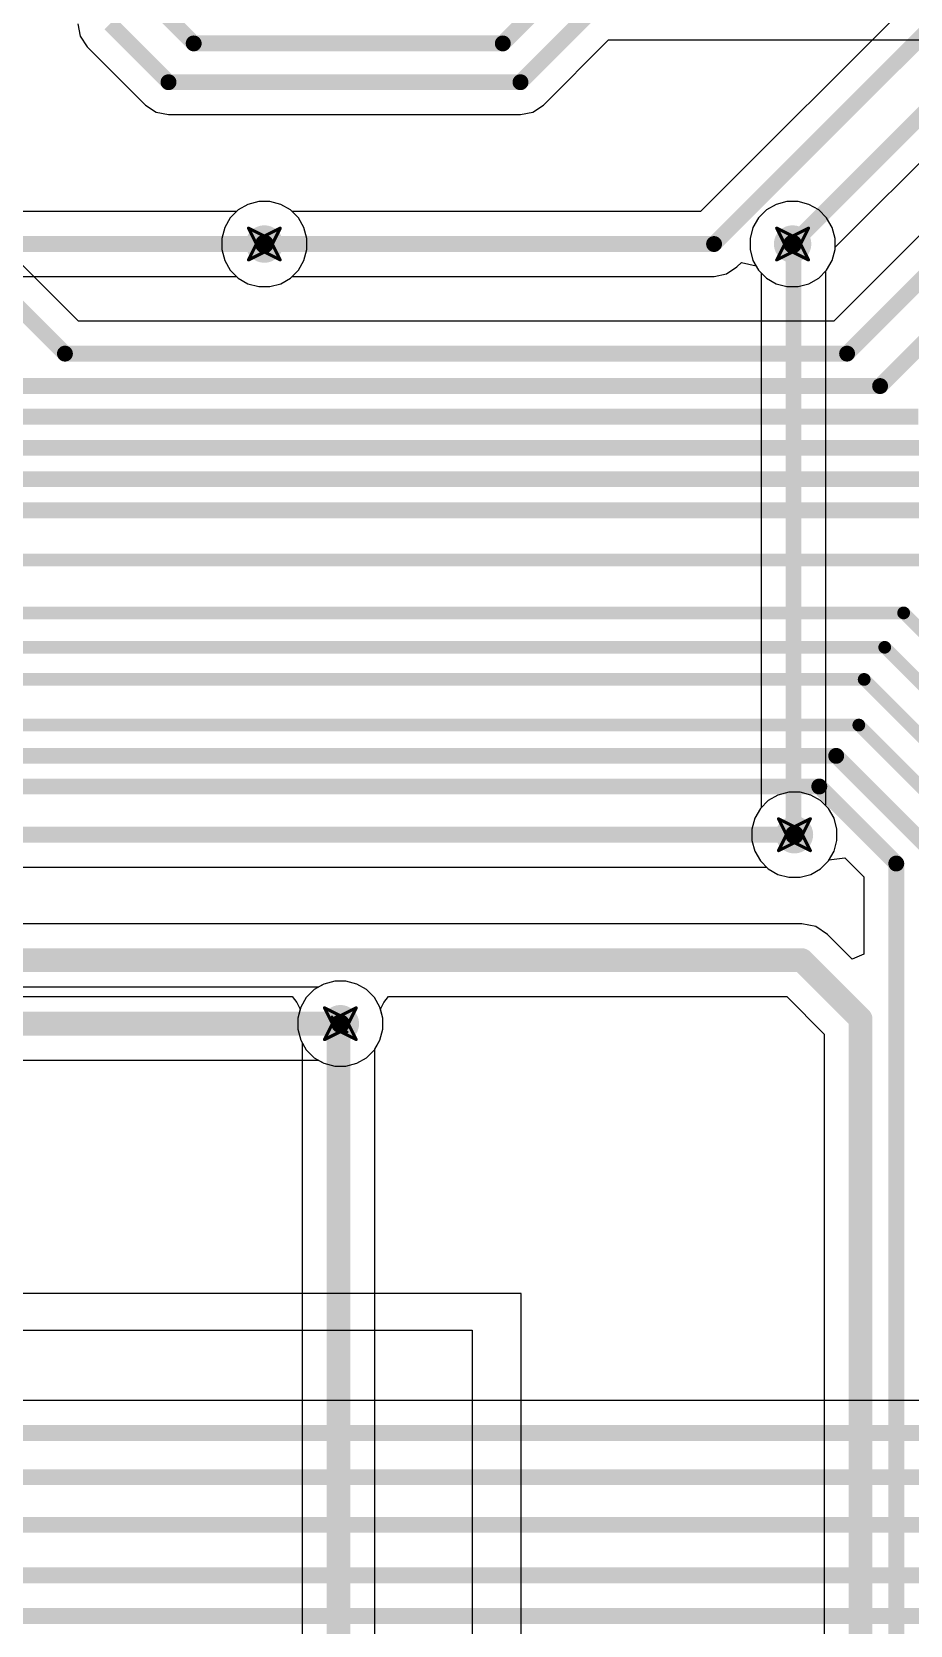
# Model space of a CAD drawing. Header units: inches. Extents: x -36 to 349, y -11 to 240.
# Drawn here: x 108.41 to 122.46, y 47.05 to 72.53 of the extents above; entities that cross this region are included whole.
import ezdxf

# ---------------------------------------------------------------- set-up
doc = ezdxf.new("R2010")
doc.units = ezdxf.units.IN
for name, color, linetype in [('Bottom Layer', 5, 'Continuous'), ('Drill Drawing', 1, 'Continuous'), ('Layer 1', 16, 'Continuous'), ('Layer 2', 76, 'Continuous'), ('Top Layer', 1, 'Continuous'), ('Via Holes', 16, 'Continuous')]:
    doc.layers.add(name, color=color, linetype=linetype)

msp = doc.modelspace()

# ---------------------------------------------------------------- hatches: boundary and pattern name
at = {"layer": 'Bottom Layer'}
h = msp.add_hatch(color=5, dxfattribs=at)
edge = h.paths.add_edge_path()
edge.add_arc((112.128, 69.139), 0.3, 0, 360)
h = msp.add_hatch(color=5, dxfattribs=at)
edge = h.paths.add_edge_path()
edge.add_arc((120.579, 69.139), 0.3, 0, 360)
h = msp.add_hatch(color=5, dxfattribs=at)
edge = h.paths.add_edge_path()
edge.add_arc((120.608, 59.69), 0.3, 0, 360)
h = msp.add_hatch(color=5, dxfattribs=at)
edge = h.paths.add_edge_path()
edge.add_arc((113.344, 56.667), 0.3, 0, 360)
at = {"layer": 'Layer 1'}
h = msp.add_hatch(color=16, dxfattribs=at)
edge = h.paths.add_edge_path()
edge.add_arc((112.128, 69.139), 0.3, 0, 360)
h = msp.add_hatch(color=16, dxfattribs=at)
edge = h.paths.add_edge_path()
edge.add_arc((120.579, 69.139), 0.3, 0, 360)
h = msp.add_hatch(color=16, dxfattribs=at)
edge = h.paths.add_edge_path()
edge.add_arc((120.608, 59.69), 0.3, 0, 360)
h = msp.add_hatch(color=16, dxfattribs=at)
edge = h.paths.add_edge_path()
edge.add_arc((113.344, 56.667), 0.3, 0, 360)
at = {"layer": 'Layer 2'}
h = msp.add_hatch(color=76, dxfattribs=at)
edge = h.paths.add_edge_path()
edge.add_arc((112.128, 69.139), 0.3, 0, 360)
h = msp.add_hatch(color=76, dxfattribs=at)
edge = h.paths.add_edge_path()
edge.add_arc((120.579, 69.139), 0.3, 0, 360)
h = msp.add_hatch(color=76, dxfattribs=at)
edge = h.paths.add_edge_path()
edge.add_arc((120.608, 59.69), 0.3, 0, 360)
h = msp.add_hatch(color=76, dxfattribs=at)
edge = h.paths.add_edge_path()
edge.add_arc((113.344, 56.667), 0.3, 0, 360)
at = {"layer": 'Top Layer'}
h = msp.add_hatch(color=1, dxfattribs=at)
edge = h.paths.add_edge_path()
edge.add_arc((112.128, 69.139), 0.3, 0, 360)
h = msp.add_hatch(color=1, dxfattribs=at)
edge = h.paths.add_edge_path()
edge.add_arc((120.579, 69.139), 0.3, 0, 360)
h = msp.add_hatch(color=1, dxfattribs=at)
edge = h.paths.add_edge_path()
edge.add_arc((120.608, 59.69), 0.3, 0, 360)
h = msp.add_hatch(color=1, dxfattribs=at)
edge = h.paths.add_edge_path()
edge.add_arc((113.344, 56.667), 0.3, 0, 360)
at = {"layer": 'Via Holes'}
h = msp.add_hatch(color=7, dxfattribs=at)
edge = h.paths.add_edge_path()
edge.add_arc((112.128, 69.139), 0.15, 0, 360)
h = msp.add_hatch(color=7, dxfattribs=at)
edge = h.paths.add_edge_path()
edge.add_arc((120.579, 69.139), 0.15, 0, 360)
h = msp.add_hatch(color=7, dxfattribs=at)
edge = h.paths.add_edge_path()
edge.add_arc((120.608, 59.69), 0.15, 0, 360)
h = msp.add_hatch(color=7, dxfattribs=at)
edge = h.paths.add_edge_path()
edge.add_arc((113.344, 56.667), 0.15, 0, 360)

# ---------------------------------------------------------------- linework, layer by layer
at = {"layer": 'Bottom Layer'}
for p, q in [((109.143, 72.662), (109.182, 72.464)), ((109.182, 72.464), (109.295, 72.296)), ((116.592, 71.362), (117.635, 72.405)), ((117.635, 72.405), (124.124, 72.405)), ((109.295, 72.296), (110.228, 71.362)), ((110.228, 71.362), (110.396, 71.25)), ((110.396, 71.25), (110.595, 71.21)), ((110.595, 71.21), (116.225, 71.21)), ((116.225, 71.21), (116.424, 71.25)), ((116.424, 71.25), (116.592, 71.362)), ((111.682, 69.657), (82.288, 69.657)), ((111.709, 69.684), (111.682, 69.657)), ((111.865, 69.773), (111.709, 69.684)), ((112.038, 69.82), (111.865, 69.773)), ((112.217, 69.82), (112.038, 69.82)), ((112.39, 69.773), (112.217, 69.82)), ((112.546, 69.684), (112.39, 69.773)), ((112.673, 69.557), (112.546, 69.684)), ((120.16, 69.684), (120.034, 69.557)), ((120.316, 69.773), (120.16, 69.684)), ((120.489, 69.82), (120.316, 69.773)), ((120.668, 69.82), (120.489, 69.82)), ((120.841, 69.773), (120.668, 69.82)), ((120.997, 69.684), (120.841, 69.773)), ((121.123, 69.557), (120.997, 69.684)), ((112.762, 69.402), (112.673, 69.557)), ((112.809, 69.228), (112.762, 69.402)), ((119.944, 69.402), (119.898, 69.228)), ((120.034, 69.557), (119.944, 69.402)), ((121.213, 69.402), (121.123, 69.557)), ((121.26, 69.228), (121.213, 69.402)), ((112.809, 69.049), (112.809, 69.228)), ((119.898, 69.228), (119.898, 69.049)), ((121.26, 69.049), (121.26, 69.228)), ((112.673, 68.721), (112.762, 68.876)), ((112.762, 68.876), (112.809, 69.049)), ((119.898, 69.049), (119.944, 68.876)), ((119.944, 68.876), (120.034, 68.721)), ((121.123, 68.721), (121.213, 68.876)), ((121.213, 68.876), (121.26, 69.049)), ((97.912, 68.621), (111.682, 68.621)), ((111.682, 68.621), (111.709, 68.594)), ((111.709, 68.594), (111.865, 68.504)), ((112.39, 68.504), (112.546, 68.594)), ((112.546, 68.594), (112.673, 68.721)), ((120.034, 68.721), (120.075, 68.679)), ((120.075, 68.679), (120.075, 60.12)), ((121.111, 68.709), (121.123, 68.721)), ((121.111, 60.15), (121.111, 68.709)), ((111.865, 68.504), (112.038, 68.458)), ((112.038, 68.458), (112.217, 68.458)), ((112.217, 68.458), (112.39, 68.504)), ((121.153, 60.108), (121.111, 60.15)), ((119.974, 59.953), (119.927, 59.78)), ((120.063, 60.108), (119.974, 59.953)), ((120.075, 60.12), (120.063, 60.108)), ((121.243, 59.953), (121.153, 60.108)), ((121.289, 59.78), (121.243, 59.953)), ((119.927, 59.78), (119.927, 59.6)), ((121.289, 59.6), (121.289, 59.78)), ((119.927, 59.6), (119.974, 59.427)), ((119.974, 59.427), (120.063, 59.272)), ((121.153, 59.272), (121.243, 59.427)), ((121.243, 59.427), (121.289, 59.6)), ((120.063, 59.272), (120.19, 59.145)), ((120.19, 59.145), (120.345, 59.055)), ((120.871, 59.055), (121.026, 59.145)), ((121.026, 59.145), (121.153, 59.272)), ((120.345, 59.055), (120.519, 59.009)), ((120.519, 59.009), (120.698, 59.009)), ((120.698, 59.009), (120.871, 59.055)), ((113.254, 57.348), (113.081, 57.302)), ((113.433, 57.348), (113.254, 57.348)), ((113.607, 57.302), (113.433, 57.348)), ((112.991, 57.25), (106.203, 57.25)), ((113.081, 57.302), (112.991, 57.25)), ((113.762, 57.212), (113.607, 57.302)), ((113.889, 57.086), (113.762, 57.212)), ((113.978, 56.93), (113.889, 57.086)), ((114.025, 56.757), (113.978, 56.93)), ((114.025, 56.578), (114.025, 56.757)), ((113.889, 56.249), (113.978, 56.405)), ((113.978, 56.405), (114.025, 56.578)), ((93.084, 56.085), (112.991, 56.085)), ((112.991, 56.085), (113.081, 56.033)), ((113.607, 56.033), (113.762, 56.122)), ((113.762, 56.122), (113.889, 56.249)), ((113.081, 56.033), (113.254, 55.986)), ((113.254, 55.986), (113.433, 55.986)), ((113.433, 55.986), (113.607, 56.033)), ((127.283, 50.638), (77.007, 50.638))]:
    msp.add_line(p, q, dxfattribs=at)
for points in [[(115.942, 72.348, 0.254, 0.254, 0), (117.153, 73.559, 0.254, 0.254, 0)], [(110.408, 72.938, 0.254, 0.254, 0), (110.998, 72.348, 0.254, 0.254, 0)], [(116.225, 71.728, 0.254, 0.254, 0), (117.421, 72.923, 0.254, 0.254, 0)], [(109.661, 72.662, 0.254, 0.254, 0), (110.595, 71.728, 0.254, 0.254, 0)], [(110.998, 72.348, 0.254, 0.254, 0), (115.942, 72.348, 0.254, 0.254, 0)], [(110.595, 71.728, 0.254, 0.254, 0), (116.225, 71.728, 0.254, 0.254, 0)], [(81.619, 69.139, 0.254, 0.254, 0), (112.128, 69.139, 0.254, 0.254, 0)], [(120.579, 69.139, 0.254, 0.254, 0), (120.593, 69.124, 0.254, 0.254, 0)], [(120.593, 59.705, 0.254, 0.254, 0), (120.593, 69.124, 0.254, 0.254, 0)], [(120.593, 59.705, 0.254, 0.254, 0), (120.608, 59.69, 0.254, 0.254, 0)], [(93.084, 56.667, 0.381, 0.381, 0), (113.344, 56.667, 0.381, 0.381, 0)], [(40.113, 50.12, 0.254, 0.254, 0), (127.497, 50.12, 0.254, 0.254, 0)], [(39.724, 49.413, 0.254, 0.254, 0), (127.79, 49.413, 0.254, 0.254, 0)], [(39.501, 48.651, 0.254, 0.254, 0), (128.105, 48.651, 0.254, 0.254, 0)], [(33.49, 47.844, 0.254, 0.254, 0), (146.287, 47.844, 0.254, 0.254, 0)], [(33.348, 47.192, 0.254, 0.254, 0), (156.727, 47.192, 0.254, 0.254, 0)]]:
    msp.add_lwpolyline(points, format="xyseb", dxfattribs=at)
for points in [[(110.934, 72.348, 0.127, 0.127, 1), (111.061, 72.348, 0.127, 0.127, 1)], [(110.934, 72.348, 0.127, 0.127, 1), (111.061, 72.348, 0.127, 0.127, 1)], [(115.879, 72.348, 0.127, 0.127, 1), (116.006, 72.348, 0.127, 0.127, 1)], [(115.879, 72.348, 0.127, 0.127, 1), (116.006, 72.348, 0.127, 0.127, 1)], [(110.531, 71.728, 0.127, 0.127, 1), (110.658, 71.728, 0.127, 0.127, 1)], [(110.531, 71.728, 0.127, 0.127, 1), (110.658, 71.728, 0.127, 0.127, 1)], [(116.162, 71.728, 0.127, 0.127, 1), (116.289, 71.728, 0.127, 0.127, 1)], [(116.162, 71.728, 0.127, 0.127, 1), (116.289, 71.728, 0.127, 0.127, 1)], [(112.064, 69.139, 0.127, 0.127, 1), (112.191, 69.139, 0.127, 0.127, 1)], [(120.515, 69.139, 0.127, 0.127, 1), (120.642, 69.139, 0.127, 0.127, 1)], [(120.53, 69.124, 0.127, 0.127, 1), (120.657, 69.124, 0.127, 0.127, 1)], [(120.53, 69.124, 0.127, 0.127, 1), (120.657, 69.124, 0.127, 0.127, 1)], [(120.53, 59.705, 0.127, 0.127, 1), (120.657, 59.705, 0.127, 0.127, 1)], [(120.53, 59.705, 0.127, 0.127, 1), (120.657, 59.705, 0.127, 0.127, 1)], [(120.545, 59.69, 0.127, 0.127, 1), (120.672, 59.69, 0.127, 0.127, 1)], [(113.249, 56.667, 0.191, 0.191, 1), (113.439, 56.667, 0.191, 0.191, 1)]]:
    msp.add_lwpolyline(points, format="xyseb", close=True, dxfattribs=at)
at = {"layer": 'Drill Drawing'}
for points in [[(111.874, 69.393, 0.0508, 0.0508, 0), (112.128, 69.266, 0.0508, 0.0508, 0)], [(111.874, 69.393, 0.0508, 0.0508, 0), (112.001, 69.139, 0.0508, 0.0508, 0)], [(112.128, 69.266, 0.0508, 0.0508, 0), (112.382, 69.393, 0.0508, 0.0508, 0)], [(112.255, 69.139, 0.0508, 0.0508, 0), (112.382, 69.393, 0.0508, 0.0508, 0)], [(120.325, 69.393, 0.0508, 0.0508, 0), (120.579, 69.266, 0.0508, 0.0508, 0)], [(120.325, 69.393, 0.0508, 0.0508, 0), (120.452, 69.139, 0.0508, 0.0508, 0)], [(120.579, 69.266, 0.0508, 0.0508, 0), (120.833, 69.393, 0.0508, 0.0508, 0)], [(120.706, 69.139, 0.0508, 0.0508, 0), (120.833, 69.393, 0.0508, 0.0508, 0)], [(111.874, 68.885, 0.0508, 0.0508, 0), (112.001, 69.139, 0.0508, 0.0508, 0)], [(112.255, 69.139, 0.0508, 0.0508, 0), (112.382, 68.885, 0.0508, 0.0508, 0)], [(120.325, 68.885, 0.0508, 0.0508, 0), (120.452, 69.139, 0.0508, 0.0508, 0)], [(120.706, 69.139, 0.0508, 0.0508, 0), (120.833, 68.885, 0.0508, 0.0508, 0)], [(111.874, 68.885, 0.0508, 0.0508, 0), (112.128, 69.012, 0.0508, 0.0508, 0)], [(112.128, 69.012, 0.0508, 0.0508, 0), (112.382, 68.885, 0.0508, 0.0508, 0)], [(120.325, 68.885, 0.0508, 0.0508, 0), (120.579, 69.012, 0.0508, 0.0508, 0)], [(120.579, 69.012, 0.0508, 0.0508, 0), (120.833, 68.885, 0.0508, 0.0508, 0)], [(120.354, 59.944, 0.0508, 0.0508, 0), (120.608, 59.817, 0.0508, 0.0508, 0)], [(120.354, 59.944, 0.0508, 0.0508, 0), (120.481, 59.69, 0.0508, 0.0508, 0)], [(120.608, 59.817, 0.0508, 0.0508, 0), (120.862, 59.944, 0.0508, 0.0508, 0)], [(120.735, 59.69, 0.0508, 0.0508, 0), (120.862, 59.944, 0.0508, 0.0508, 0)], [(120.354, 59.436, 0.0508, 0.0508, 0), (120.481, 59.69, 0.0508, 0.0508, 0)], [(120.735, 59.69, 0.0508, 0.0508, 0), (120.862, 59.436, 0.0508, 0.0508, 0)], [(120.354, 59.436, 0.0508, 0.0508, 0), (120.608, 59.563, 0.0508, 0.0508, 0)], [(120.608, 59.563, 0.0508, 0.0508, 0), (120.862, 59.436, 0.0508, 0.0508, 0)], [(113.09, 56.921, 0.0508, 0.0508, 0), (113.344, 56.794, 0.0508, 0.0508, 0)], [(113.09, 56.921, 0.0508, 0.0508, 0), (113.217, 56.667, 0.0508, 0.0508, 0)], [(113.344, 56.794, 0.0508, 0.0508, 0), (113.598, 56.921, 0.0508, 0.0508, 0)], [(113.471, 56.667, 0.0508, 0.0508, 0), (113.598, 56.921, 0.0508, 0.0508, 0)], [(113.09, 56.413, 0.0508, 0.0508, 0), (113.217, 56.667, 0.0508, 0.0508, 0)], [(113.471, 56.667, 0.0508, 0.0508, 0), (113.598, 56.413, 0.0508, 0.0508, 0)], [(113.09, 56.413, 0.0508, 0.0508, 0), (113.344, 56.54, 0.0508, 0.0508, 0)], [(113.344, 56.54, 0.0508, 0.0508, 0), (113.598, 56.413, 0.0508, 0.0508, 0)]]:
    msp.add_lwpolyline(points, format="xyseb", dxfattribs=at)
for points in [[(111.861, 69.393, 0.0254, 0.0254, 1), (111.886, 69.393, 0.0254, 0.0254, 1)], [(111.861, 69.393, 0.0254, 0.0254, 1), (111.886, 69.393, 0.0254, 0.0254, 1)], [(112.369, 69.393, 0.0254, 0.0254, 1), (112.394, 69.393, 0.0254, 0.0254, 1)], [(112.369, 69.393, 0.0254, 0.0254, 1), (112.394, 69.393, 0.0254, 0.0254, 1)], [(120.312, 69.393, 0.0254, 0.0254, 1), (120.337, 69.393, 0.0254, 0.0254, 1)], [(120.312, 69.393, 0.0254, 0.0254, 1), (120.337, 69.393, 0.0254, 0.0254, 1)], [(120.82, 69.393, 0.0254, 0.0254, 1), (120.845, 69.393, 0.0254, 0.0254, 1)], [(120.82, 69.393, 0.0254, 0.0254, 1), (120.845, 69.393, 0.0254, 0.0254, 1)], [(111.988, 69.139, 0.0254, 0.0254, 1), (112.013, 69.139, 0.0254, 0.0254, 1)], [(111.988, 69.139, 0.0254, 0.0254, 1), (112.013, 69.139, 0.0254, 0.0254, 1)], [(112.115, 69.266, 0.0254, 0.0254, 1), (112.14, 69.266, 0.0254, 0.0254, 1)], [(112.115, 69.266, 0.0254, 0.0254, 1), (112.14, 69.266, 0.0254, 0.0254, 1)], [(112.242, 69.139, 0.0254, 0.0254, 1), (112.267, 69.139, 0.0254, 0.0254, 1)], [(112.242, 69.139, 0.0254, 0.0254, 1), (112.267, 69.139, 0.0254, 0.0254, 1)], [(120.439, 69.139, 0.0254, 0.0254, 1), (120.464, 69.139, 0.0254, 0.0254, 1)], [(120.439, 69.139, 0.0254, 0.0254, 1), (120.464, 69.139, 0.0254, 0.0254, 1)], [(120.566, 69.266, 0.0254, 0.0254, 1), (120.591, 69.266, 0.0254, 0.0254, 1)], [(120.566, 69.266, 0.0254, 0.0254, 1), (120.591, 69.266, 0.0254, 0.0254, 1)], [(120.693, 69.139, 0.0254, 0.0254, 1), (120.718, 69.139, 0.0254, 0.0254, 1)], [(120.693, 69.139, 0.0254, 0.0254, 1), (120.718, 69.139, 0.0254, 0.0254, 1)], [(111.861, 68.885, 0.0254, 0.0254, 1), (111.886, 68.885, 0.0254, 0.0254, 1)], [(111.861, 68.885, 0.0254, 0.0254, 1), (111.886, 68.885, 0.0254, 0.0254, 1)], [(112.115, 69.012, 0.0254, 0.0254, 1), (112.14, 69.012, 0.0254, 0.0254, 1)], [(112.115, 69.012, 0.0254, 0.0254, 1), (112.14, 69.012, 0.0254, 0.0254, 1)], [(112.369, 68.885, 0.0254, 0.0254, 1), (112.394, 68.885, 0.0254, 0.0254, 1)], [(112.369, 68.885, 0.0254, 0.0254, 1), (112.394, 68.885, 0.0254, 0.0254, 1)], [(120.312, 68.885, 0.0254, 0.0254, 1), (120.337, 68.885, 0.0254, 0.0254, 1)], [(120.312, 68.885, 0.0254, 0.0254, 1), (120.337, 68.885, 0.0254, 0.0254, 1)], [(120.566, 69.012, 0.0254, 0.0254, 1), (120.591, 69.012, 0.0254, 0.0254, 1)], [(120.566, 69.012, 0.0254, 0.0254, 1), (120.591, 69.012, 0.0254, 0.0254, 1)], [(120.82, 68.885, 0.0254, 0.0254, 1), (120.845, 68.885, 0.0254, 0.0254, 1)], [(120.82, 68.885, 0.0254, 0.0254, 1), (120.845, 68.885, 0.0254, 0.0254, 1)], [(120.341, 59.944, 0.0254, 0.0254, 1), (120.367, 59.944, 0.0254, 0.0254, 1)], [(120.341, 59.944, 0.0254, 0.0254, 1), (120.367, 59.944, 0.0254, 0.0254, 1)], [(120.849, 59.944, 0.0254, 0.0254, 1), (120.875, 59.944, 0.0254, 0.0254, 1)], [(120.849, 59.944, 0.0254, 0.0254, 1), (120.875, 59.944, 0.0254, 0.0254, 1)], [(120.468, 59.69, 0.0254, 0.0254, 1), (120.494, 59.69, 0.0254, 0.0254, 1)], [(120.468, 59.69, 0.0254, 0.0254, 1), (120.494, 59.69, 0.0254, 0.0254, 1)], [(120.595, 59.817, 0.0254, 0.0254, 1), (120.621, 59.817, 0.0254, 0.0254, 1)], [(120.595, 59.817, 0.0254, 0.0254, 1), (120.621, 59.817, 0.0254, 0.0254, 1)], [(120.722, 59.69, 0.0254, 0.0254, 1), (120.748, 59.69, 0.0254, 0.0254, 1)], [(120.722, 59.69, 0.0254, 0.0254, 1), (120.748, 59.69, 0.0254, 0.0254, 1)], [(120.341, 59.436, 0.0254, 0.0254, 1), (120.367, 59.436, 0.0254, 0.0254, 1)], [(120.341, 59.436, 0.0254, 0.0254, 1), (120.367, 59.436, 0.0254, 0.0254, 1)], [(120.595, 59.563, 0.0254, 0.0254, 1), (120.621, 59.563, 0.0254, 0.0254, 1)], [(120.595, 59.563, 0.0254, 0.0254, 1), (120.621, 59.563, 0.0254, 0.0254, 1)], [(120.849, 59.436, 0.0254, 0.0254, 1), (120.875, 59.436, 0.0254, 0.0254, 1)], [(120.849, 59.436, 0.0254, 0.0254, 1), (120.875, 59.436, 0.0254, 0.0254, 1)], [(113.077, 56.921, 0.0254, 0.0254, 1), (113.102, 56.921, 0.0254, 0.0254, 1)], [(113.077, 56.921, 0.0254, 0.0254, 1), (113.102, 56.921, 0.0254, 0.0254, 1)], [(113.585, 56.921, 0.0254, 0.0254, 1), (113.61, 56.921, 0.0254, 0.0254, 1)], [(113.585, 56.921, 0.0254, 0.0254, 1), (113.61, 56.921, 0.0254, 0.0254, 1)], [(113.204, 56.667, 0.0254, 0.0254, 1), (113.229, 56.667, 0.0254, 0.0254, 1)], [(113.204, 56.667, 0.0254, 0.0254, 1), (113.229, 56.667, 0.0254, 0.0254, 1)], [(113.331, 56.794, 0.0254, 0.0254, 1), (113.356, 56.794, 0.0254, 0.0254, 1)], [(113.331, 56.794, 0.0254, 0.0254, 1), (113.356, 56.794, 0.0254, 0.0254, 1)], [(113.458, 56.667, 0.0254, 0.0254, 1), (113.483, 56.667, 0.0254, 0.0254, 1)], [(113.458, 56.667, 0.0254, 0.0254, 1), (113.483, 56.667, 0.0254, 0.0254, 1)], [(113.077, 56.413, 0.0254, 0.0254, 1), (113.102, 56.413, 0.0254, 0.0254, 1)], [(113.077, 56.413, 0.0254, 0.0254, 1), (113.102, 56.413, 0.0254, 0.0254, 1)], [(113.331, 56.54, 0.0254, 0.0254, 1), (113.356, 56.54, 0.0254, 0.0254, 1)], [(113.331, 56.54, 0.0254, 0.0254, 1), (113.356, 56.54, 0.0254, 0.0254, 1)], [(113.585, 56.413, 0.0254, 0.0254, 1), (113.61, 56.413, 0.0254, 0.0254, 1)], [(113.585, 56.413, 0.0254, 0.0254, 1), (113.61, 56.413, 0.0254, 0.0254, 1)]]:
    msp.add_lwpolyline(points, format="xyseb", close=True, dxfattribs=at)
at = {"layer": 'Layer 1'}
for p, q in [((111.709, 69.684), (111.583, 69.557)), ((111.865, 69.773), (111.709, 69.684)), ((112.038, 69.82), (111.865, 69.773)), ((112.217, 69.82), (112.038, 69.82)), ((112.39, 69.773), (112.217, 69.82)), ((112.546, 69.684), (112.39, 69.773)), ((112.673, 69.557), (112.546, 69.684)), ((120.16, 69.684), (120.034, 69.557)), ((120.316, 69.773), (120.16, 69.684)), ((120.489, 69.82), (120.316, 69.773)), ((120.668, 69.82), (120.489, 69.82)), ((120.841, 69.773), (120.668, 69.82)), ((120.997, 69.684), (120.841, 69.773)), ((121.123, 69.557), (120.997, 69.684)), ((111.493, 69.402), (111.447, 69.228)), ((111.583, 69.557), (111.493, 69.402)), ((112.762, 69.402), (112.673, 69.557)), ((112.809, 69.228), (112.762, 69.402)), ((119.944, 69.402), (119.898, 69.228)), ((120.034, 69.557), (119.944, 69.402)), ((121.213, 69.402), (121.123, 69.557)), ((121.26, 69.228), (121.213, 69.402)), ((111.447, 69.228), (111.447, 69.049)), ((112.809, 69.049), (112.809, 69.228)), ((119.898, 69.228), (119.898, 69.049)), ((121.26, 69.049), (121.26, 69.228)), ((111.447, 69.049), (111.493, 68.876)), ((111.493, 68.876), (111.583, 68.721)), ((112.673, 68.721), (112.762, 68.876)), ((112.762, 68.876), (112.809, 69.049)), ((119.898, 69.049), (119.944, 68.876)), ((119.944, 68.876), (120.034, 68.721)), ((121.123, 68.721), (121.213, 68.876)), ((121.213, 68.876), (121.26, 69.049)), ((111.583, 68.721), (111.709, 68.594)), ((111.709, 68.594), (111.865, 68.504)), ((112.39, 68.504), (112.546, 68.594)), ((112.546, 68.594), (112.673, 68.721)), ((120.034, 68.721), (120.16, 68.594)), ((120.16, 68.594), (120.316, 68.504)), ((120.841, 68.504), (120.997, 68.594)), ((120.997, 68.594), (121.123, 68.721)), ((111.865, 68.504), (112.038, 68.458)), ((112.038, 68.458), (112.217, 68.458)), ((112.217, 68.458), (112.39, 68.504)), ((120.316, 68.504), (120.489, 68.458)), ((120.489, 68.458), (120.668, 68.458)), ((120.668, 68.458), (120.841, 68.504)), ((120.19, 60.235), (120.063, 60.108)), ((120.345, 60.325), (120.19, 60.235)), ((120.519, 60.371), (120.345, 60.325)), ((120.698, 60.371), (120.519, 60.371)), ((120.871, 60.325), (120.698, 60.371)), ((121.026, 60.235), (120.871, 60.325)), ((121.153, 60.108), (121.026, 60.235)), ((119.974, 59.953), (119.927, 59.78)), ((120.063, 60.108), (119.974, 59.953)), ((121.243, 59.953), (121.153, 60.108)), ((121.289, 59.78), (121.243, 59.953)), ((119.927, 59.78), (119.927, 59.6)), ((121.289, 59.6), (121.289, 59.78)), ((119.927, 59.6), (119.974, 59.427)), ((119.974, 59.427), (120.063, 59.272)), ((121.153, 59.272), (121.243, 59.427)), ((121.243, 59.427), (121.289, 59.6)), ((120.063, 59.272), (120.19, 59.145)), ((120.19, 59.145), (120.345, 59.055)), ((120.871, 59.055), (121.026, 59.145)), ((121.026, 59.145), (121.153, 59.272)), ((120.345, 59.055), (120.519, 59.009)), ((120.519, 59.009), (120.698, 59.009)), ((120.698, 59.009), (120.871, 59.055)), ((113.254, 57.348), (113.081, 57.302)), ((113.433, 57.348), (113.254, 57.348)), ((113.607, 57.302), (113.433, 57.348)), ((112.926, 57.212), (112.799, 57.086)), ((113.081, 57.302), (112.926, 57.212)), ((113.762, 57.212), (113.607, 57.302)), ((113.889, 57.086), (113.762, 57.212)), ((112.709, 56.93), (112.663, 56.757)), ((112.799, 57.086), (112.709, 56.93)), ((113.978, 56.93), (113.889, 57.086)), ((114.025, 56.757), (113.978, 56.93)), ((112.663, 56.757), (112.663, 56.578)), ((114.025, 56.578), (114.025, 56.757)), ((112.663, 56.578), (112.709, 56.405)), ((112.709, 56.405), (112.799, 56.249)), ((113.889, 56.249), (113.978, 56.405)), ((113.978, 56.405), (114.025, 56.578)), ((112.799, 56.249), (112.926, 56.122)), ((112.926, 56.122), (113.081, 56.033)), ((113.607, 56.033), (113.762, 56.122)), ((113.762, 56.122), (113.889, 56.249)), ((113.081, 56.033), (113.254, 55.986)), ((113.254, 55.986), (113.433, 55.986)), ((113.433, 55.986), (113.607, 56.033))]:
    msp.add_line(p, q, dxfattribs=at)
at = {"layer": 'Layer 2'}
for p, q in [((111.709, 69.684), (111.583, 69.557)), ((111.865, 69.773), (111.709, 69.684)), ((112.038, 69.82), (111.865, 69.773)), ((112.217, 69.82), (112.038, 69.82)), ((112.39, 69.773), (112.217, 69.82)), ((112.546, 69.684), (112.39, 69.773)), ((112.673, 69.557), (112.546, 69.684)), ((120.16, 69.684), (120.034, 69.557)), ((120.316, 69.773), (120.16, 69.684)), ((120.489, 69.82), (120.316, 69.773)), ((120.668, 69.82), (120.489, 69.82)), ((120.841, 69.773), (120.668, 69.82)), ((120.997, 69.684), (120.841, 69.773)), ((121.123, 69.557), (120.997, 69.684)), ((111.493, 69.402), (111.447, 69.228)), ((111.583, 69.557), (111.493, 69.402)), ((112.762, 69.402), (112.673, 69.557)), ((112.809, 69.228), (112.762, 69.402)), ((119.944, 69.402), (119.898, 69.228)), ((120.034, 69.557), (119.944, 69.402)), ((121.213, 69.402), (121.123, 69.557)), ((121.26, 69.228), (121.213, 69.402)), ((111.447, 69.228), (111.447, 69.049)), ((112.809, 69.049), (112.809, 69.228)), ((119.898, 69.228), (119.898, 69.049)), ((121.26, 69.049), (121.26, 69.228)), ((111.447, 69.049), (111.493, 68.876)), ((111.493, 68.876), (111.583, 68.721)), ((112.673, 68.721), (112.762, 68.876)), ((112.762, 68.876), (112.809, 69.049)), ((119.898, 69.049), (119.944, 68.876)), ((119.944, 68.876), (120.034, 68.721)), ((121.123, 68.721), (121.213, 68.876)), ((121.213, 68.876), (121.26, 69.049)), ((111.583, 68.721), (111.709, 68.594)), ((111.709, 68.594), (111.865, 68.504)), ((112.39, 68.504), (112.546, 68.594)), ((112.546, 68.594), (112.673, 68.721)), ((120.034, 68.721), (120.16, 68.594)), ((120.16, 68.594), (120.316, 68.504)), ((120.841, 68.504), (120.997, 68.594)), ((120.997, 68.594), (121.123, 68.721)), ((111.865, 68.504), (112.038, 68.458)), ((112.038, 68.458), (112.217, 68.458)), ((112.217, 68.458), (112.39, 68.504)), ((120.316, 68.504), (120.489, 68.458)), ((120.489, 68.458), (120.668, 68.458)), ((120.668, 68.458), (120.841, 68.504)), ((120.19, 60.235), (120.063, 60.108)), ((120.345, 60.325), (120.19, 60.235)), ((120.519, 60.371), (120.345, 60.325)), ((120.698, 60.371), (120.519, 60.371)), ((120.871, 60.325), (120.698, 60.371)), ((121.026, 60.235), (120.871, 60.325)), ((121.153, 60.108), (121.026, 60.235)), ((119.974, 59.953), (119.927, 59.78)), ((120.063, 60.108), (119.974, 59.953)), ((121.243, 59.953), (121.153, 60.108)), ((121.289, 59.78), (121.243, 59.953)), ((119.927, 59.78), (119.927, 59.6)), ((121.289, 59.6), (121.289, 59.78)), ((119.927, 59.6), (119.974, 59.427)), ((119.974, 59.427), (120.063, 59.272)), ((121.153, 59.272), (121.243, 59.427)), ((121.243, 59.427), (121.289, 59.6)), ((120.063, 59.272), (120.19, 59.145)), ((120.19, 59.145), (120.345, 59.055)), ((120.871, 59.055), (121.026, 59.145)), ((121.026, 59.145), (121.153, 59.272)), ((120.345, 59.055), (120.519, 59.009)), ((120.519, 59.009), (120.698, 59.009)), ((120.698, 59.009), (120.871, 59.055)), ((113.254, 57.348), (113.081, 57.302)), ((113.433, 57.348), (113.254, 57.348)), ((113.607, 57.302), (113.433, 57.348)), ((112.926, 57.212), (112.799, 57.086)), ((113.081, 57.302), (112.926, 57.212)), ((113.762, 57.212), (113.607, 57.302)), ((113.889, 57.086), (113.762, 57.212)), ((112.709, 56.93), (112.663, 56.757)), ((112.799, 57.086), (112.709, 56.93)), ((113.978, 56.93), (113.889, 57.086)), ((114.025, 56.757), (113.978, 56.93)), ((112.663, 56.757), (112.663, 56.578)), ((114.025, 56.578), (114.025, 56.757)), ((112.663, 56.578), (112.709, 56.405)), ((112.709, 56.405), (112.799, 56.249)), ((113.889, 56.249), (113.978, 56.405)), ((113.978, 56.405), (114.025, 56.578)), ((112.799, 56.249), (112.926, 56.122)), ((112.926, 56.122), (113.081, 56.033)), ((113.607, 56.033), (113.762, 56.122)), ((113.762, 56.122), (113.889, 56.249)), ((113.081, 56.033), (113.254, 55.986)), ((113.254, 55.986), (113.433, 55.986)), ((113.433, 55.986), (113.607, 56.033)), ((116.239, 52.349), (85.429, 52.349)), ((116.239, 43.612), (116.239, 52.349)), ((105.149, 51.765), (115.452, 51.765)), ((115.452, 51.765), (115.452, 42.951))]:
    msp.add_line(p, q, dxfattribs=at)
at = {"layer": 'Top Layer'}
for p, q in [((122.645, 73.194), (119.108, 69.657)), ((121.26, 69.087), (124.21, 72.038)), ((124.728, 71.397), (121.236, 67.904)), ((109.152, 67.904), (107.337, 69.72)), ((111.709, 69.684), (111.583, 69.557)), ((111.865, 69.773), (111.709, 69.684)), ((112.038, 69.82), (111.865, 69.773)), ((112.217, 69.82), (112.038, 69.82)), ((112.39, 69.773), (112.217, 69.82)), ((112.546, 69.684), (112.39, 69.773)), ((112.573, 69.657), (112.546, 69.684)), ((119.108, 69.657), (112.573, 69.657)), ((111.493, 69.402), (111.447, 69.228)), ((111.583, 69.557), (111.493, 69.402)), ((111.447, 69.228), (111.447, 69.049)), ((121.26, 69.049), (121.26, 69.087)), ((111.447, 69.049), (111.493, 68.876)), ((111.493, 68.876), (111.583, 68.721)), ((119.689, 68.773), (119.759, 68.843)), ((119.759, 68.843), (119.994, 68.79)), ((121.123, 68.721), (121.213, 68.876)), ((121.213, 68.876), (121.26, 69.049)), ((111.583, 68.721), (111.709, 68.594)), ((111.709, 68.594), (111.865, 68.504)), ((112.39, 68.504), (112.546, 68.594)), ((112.546, 68.594), (112.573, 68.621)), ((112.573, 68.621), (119.322, 68.621)), ((119.322, 68.621), (119.521, 68.66)), ((119.521, 68.66), (119.689, 68.773)), ((119.994, 68.79), (120.034, 68.721)), ((120.034, 68.721), (120.16, 68.594)), ((120.16, 68.594), (120.316, 68.504)), ((120.841, 68.504), (120.997, 68.594)), ((120.997, 68.594), (121.123, 68.721)), ((111.865, 68.504), (112.038, 68.458)), ((112.038, 68.458), (112.217, 68.458)), ((112.217, 68.458), (112.39, 68.504)), ((120.316, 68.504), (120.489, 68.458)), ((120.489, 68.458), (120.668, 68.458)), ((120.668, 68.458), (120.841, 68.504)), ((121.236, 67.904), (109.152, 67.904)), ((104.88, 59.172), (120.163, 59.172)), ((120.163, 59.172), (120.19, 59.145)), ((120.19, 59.145), (120.345, 59.055)), ((120.871, 59.055), (121.026, 59.145)), ((121.026, 59.145), (121.153, 59.272)), ((121.153, 59.272), (121.161, 59.286)), ((121.161, 59.286), (121.415, 59.319)), ((121.415, 59.319), (121.72, 59.014)), ((120.345, 59.055), (120.519, 59.009)), ((120.519, 59.009), (120.698, 59.009)), ((120.698, 59.009), (120.871, 59.055)), ((121.72, 59.014), (121.72, 57.779)), ((120.725, 58.266), (105.785, 58.266)), ((120.948, 58.222), (120.725, 58.266)), ((121.137, 58.095), (120.948, 58.222)), ((121.532, 57.701), (121.137, 58.095)), ((121.72, 57.779), (121.532, 57.701)), ((105.785, 57.101), (112.573, 57.101)), ((112.573, 57.101), (112.649, 57.006)), ((114.039, 57.006), (114.115, 57.101)), ((114.115, 57.101), (120.484, 57.101)), ((120.484, 57.101), (121.083, 56.501)), ((112.649, 57.006), (112.7, 56.898)), ((112.7, 56.898), (112.663, 56.757)), ((113.987, 56.898), (114.039, 57.006)), ((114.025, 56.757), (113.987, 56.898)), ((112.663, 56.757), (112.663, 56.578)), ((114.025, 56.578), (114.025, 56.757)), ((112.663, 56.578), (112.709, 56.405)), ((112.709, 56.405), (112.731, 56.366)), ((112.731, 56.366), (112.731, 42.823)), ((113.897, 56.263), (113.978, 56.405)), ((113.978, 56.405), (114.025, 56.578)), ((121.083, 56.501), (121.083, 44.803)), ((113.897, 42.719), (113.897, 56.263))]:
    msp.add_line(p, q, dxfattribs=at)
for points in [[(119.322, 69.139, 0.254, 0.254, 0), (123.163, 72.979, 0.254, 0.254, 0)], [(120.579, 69.139, 0.254, 0.254, 0), (123.844, 72.404, 0.254, 0.254, 0)], [(121.451, 67.386, 0.254, 0.254, 0), (125.261, 71.196, 0.254, 0.254, 0)], [(121.978, 66.867, 0.254, 0.254, 0), (125.35, 70.239, 0.254, 0.254, 0)], [(106.97, 69.353, 0.254, 0.254, 0), (108.937, 67.386, 0.254, 0.254, 0)], [(112.128, 69.139, 0.254, 0.254, 0), (119.322, 69.139, 0.254, 0.254, 0)], [(108.937, 67.386, 0.254, 0.254, 0), (121.451, 67.386, 0.254, 0.254, 0)], [(100.417, 66.867, 0.254, 0.254, 0), (121.978, 66.867, 0.254, 0.254, 0)], [(98.649, 66.378, 0.254, 0.254, 0), (122.589, 66.378, 0.254, 0.254, 0)], [(98.649, 65.878, 0.254, 0.254, 0), (122.825, 65.878, 0.254, 0.254, 0)], [(98.649, 65.378, 0.254, 0.254, 0), (123.054, 65.378, 0.254, 0.254, 0)], [(98.649, 64.878, 0.254, 0.254, 0), (123.283, 64.878, 0.254, 0.254, 0)], [(103.387, 64.084, 0.203, 0.203, 0), (122.655, 64.084, 0.203, 0.203, 0)], [(102.691, 63.238, 0.203, 0.203, 0), (122.355, 63.238, 0.203, 0.203, 0)], [(122.355, 63.238, 0.203, 0.203, 0), (124.965, 60.628, 0.203, 0.203, 0)], [(102.353, 62.688, 0.203, 0.203, 0), (122.053, 62.688, 0.203, 0.203, 0)], [(122.053, 62.688, 0.203, 0.203, 0), (124.442, 60.299, 0.203, 0.203, 0)], [(101.649, 62.174, 0.203, 0.203, 0), (121.724, 62.174, 0.203, 0.203, 0)], [(121.724, 62.174, 0.203, 0.203, 0), (123.93, 59.969, 0.203, 0.203, 0)], [(99.073, 61.444, 0.203, 0.203, 0), (121.638, 61.444, 0.203, 0.203, 0)], [(121.638, 61.444, 0.203, 0.203, 0), (123.411, 59.671, 0.203, 0.203, 0)], [(98.722, 60.951, 0.254, 0.254, 0), (121.277, 60.951, 0.254, 0.254, 0)], [(121.277, 60.951, 0.254, 0.254, 0), (122.819, 59.409, 0.254, 0.254, 0)], [(103.853, 60.461, 0.254, 0.254, 0), (121.006, 60.461, 0.254, 0.254, 0)], [(121.006, 60.461, 0.254, 0.254, 0), (122.238, 59.229, 0.254, 0.254, 0)], [(104.666, 59.69, 0.254, 0.254, 0), (120.608, 59.69, 0.254, 0.254, 0)], [(122.238, 45.108, 0.254, 0.254, 0), (122.238, 59.229, 0.254, 0.254, 0)], [(105.432, 57.683, 0.381, 0.381, 0), (120.725, 57.683, 0.381, 0.381, 0)], [(120.725, 57.683, 0.381, 0.381, 0), (121.666, 56.743, 0.381, 0.381, 0)], [(113.314, 56.637, 0.381, 0.381, 0), (113.344, 56.667, 0.381, 0.381, 0)], [(121.666, 44.45, 0.381, 0.381, 0), (121.666, 56.743, 0.381, 0.381, 0)], [(113.314, 42.448, 0.381, 0.381, 0), (113.314, 56.637, 0.381, 0.381, 0)]]:
    msp.add_lwpolyline(points, format="xyseb", dxfattribs=at)
for points in [[(112.064, 69.139, 0.127, 0.127, 1), (112.191, 69.139, 0.127, 0.127, 1)], [(119.259, 69.139, 0.127, 0.127, 1), (119.386, 69.139, 0.127, 0.127, 1)], [(119.259, 69.139, 0.127, 0.127, 1), (119.386, 69.139, 0.127, 0.127, 1)], [(120.515, 69.139, 0.127, 0.127, 1), (120.642, 69.139, 0.127, 0.127, 1)], [(108.874, 67.386, 0.127, 0.127, 1), (109.001, 67.386, 0.127, 0.127, 1)], [(108.874, 67.386, 0.127, 0.127, 1), (109.001, 67.386, 0.127, 0.127, 1)], [(121.387, 67.386, 0.127, 0.127, 1), (121.514, 67.386, 0.127, 0.127, 1)], [(121.387, 67.386, 0.127, 0.127, 1), (121.514, 67.386, 0.127, 0.127, 1)], [(121.915, 66.867, 0.127, 0.127, 1), (122.042, 66.867, 0.127, 0.127, 1)], [(121.915, 66.867, 0.127, 0.127, 1), (122.042, 66.867, 0.127, 0.127, 1)], [(122.304, 63.238, 0.102, 0.102, 1), (122.406, 63.238, 0.102, 0.102, 1)], [(122.304, 63.238, 0.102, 0.102, 1), (122.406, 63.238, 0.102, 0.102, 1)], [(122.002, 62.688, 0.102, 0.102, 1), (122.103, 62.688, 0.102, 0.102, 1)], [(122.002, 62.688, 0.102, 0.102, 1), (122.103, 62.688, 0.102, 0.102, 1)], [(121.673, 62.174, 0.102, 0.102, 1), (121.775, 62.174, 0.102, 0.102, 1)], [(121.673, 62.174, 0.102, 0.102, 1), (121.775, 62.174, 0.102, 0.102, 1)], [(121.587, 61.444, 0.102, 0.102, 1), (121.689, 61.444, 0.102, 0.102, 1)], [(121.587, 61.444, 0.102, 0.102, 1), (121.689, 61.444, 0.102, 0.102, 1)], [(121.213, 60.951, 0.127, 0.127, 1), (121.34, 60.951, 0.127, 0.127, 1)], [(121.213, 60.951, 0.127, 0.127, 1), (121.34, 60.951, 0.127, 0.127, 1)], [(120.942, 60.461, 0.127, 0.127, 1), (121.069, 60.461, 0.127, 0.127, 1)], [(120.942, 60.461, 0.127, 0.127, 1), (121.069, 60.461, 0.127, 0.127, 1)], [(120.545, 59.69, 0.127, 0.127, 1), (120.672, 59.69, 0.127, 0.127, 1)], [(122.174, 59.229, 0.127, 0.127, 1), (122.301, 59.229, 0.127, 0.127, 1)], [(122.174, 59.229, 0.127, 0.127, 1), (122.301, 59.229, 0.127, 0.127, 1)], [(120.63, 57.683, 0.191, 0.191, 1), (120.821, 57.683, 0.191, 0.191, 1)], [(120.63, 57.683, 0.191, 0.191, 1), (120.821, 57.683, 0.191, 0.191, 1)], [(113.249, 56.667, 0.191, 0.191, 1), (113.439, 56.667, 0.191, 0.191, 1)], [(121.571, 56.743, 0.191, 0.191, 1), (121.761, 56.743, 0.191, 0.191, 1)], [(121.571, 56.743, 0.191, 0.191, 1), (121.761, 56.743, 0.191, 0.191, 1)], [(113.219, 56.637, 0.191, 0.191, 1), (113.409, 56.637, 0.191, 0.191, 1)], [(113.219, 56.637, 0.191, 0.191, 1), (113.409, 56.637, 0.191, 0.191, 1)]]:
    msp.add_lwpolyline(points, format="xyseb", close=True, dxfattribs=at)

doc.saveas('drawing.dxf')
